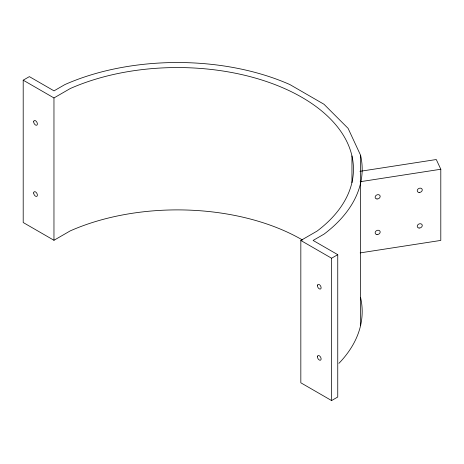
<?xml version="1.0" encoding="UTF-8"?>
<svg xmlns="http://www.w3.org/2000/svg" width="464" height="464" viewBox="0 0 464 464"><rect width="100%" height="100%" fill="white"/><g stroke="black" fill="none" stroke-linecap="round" stroke-linejoin="round"><path stroke-width="0.7" d="M302.522 240.027A176.065 101.651 0 0 0 70.215 230.898L53.963 240.277L23.2 222.517L23.2 80.185L29.365 76.624L54.015 90.857L64.908 84.57A184.782 106.685 0 0 1 289.884 84.57L323.994 104.261L348.11 128.383L360.598 155.283L360.598 325.467M23.2 80.185L53.963 97.945L70.215 88.56A176.065 101.651 0 0 1 301.89 97.33A176.065 101.651 0 0 1 317.074 231.089L300.829 240.468L300.829 382.8L331.592 400.565L337.751 397.004L337.751 254.672L313.101 240.439L323.994 234.152A184.782 106.685 0 0 0 360.598 155.283M300.829 240.468L331.592 258.228L337.751 254.672M359.948 171.338L436.288 159.529L440.8 169.25L440.8 240.416L360.174 252.892M360.174 181.726L440.8 169.25M351.956 155.939L351.956 182.671M331.592 258.228L331.592 400.565M53.963 97.945L53.963 240.277M360.598 297.615A184.782 106.685 0 0 1 338.917 363.353M317.417 285.627A2.616 1.508 60 0 0 320.189 289.078A2.616 1.508 60 0 0 320.189 285.383A2.616 1.508 60 0 0 317.417 285.627M317.417 356.799A2.616 1.508 60 0 0 320.189 360.244A2.616 1.508 60 0 0 320.189 356.549A2.616 1.508 60 0 0 317.417 356.799M33.675 121.817A2.616 1.508 60 0 0 36.453 125.263A2.616 1.508 60 0 0 36.453 121.568A2.616 1.508 60 0 0 33.675 121.817M33.675 192.983A2.616 1.508 60 0 0 36.453 196.434A2.616 1.508 60 0 0 36.453 192.734A2.616 1.508 60 0 0 33.675 192.983M377.006 198.975A2.616 2.065 -24.9 0 0 380.097 195.883A2.616 2.065 -24.9 0 0 375.869 195.576A2.616 2.065 -24.9 0 0 377.006 198.975M377.006 234.558A2.616 2.065 -24.9 0 0 380.097 231.466A2.616 2.065 -24.9 0 0 375.869 231.159A2.616 2.065 -24.9 0 0 377.006 234.558M419.096 228.044A2.616 2.065 -24.9 0 0 422.194 224.953A2.616 2.065 -24.9 0 0 417.965 224.651A2.616 2.065 -24.9 0 0 419.096 228.044M419.096 192.461A2.616 2.065 -24.9 0 0 422.194 189.37A2.616 2.065 -24.9 0 0 417.965 189.063A2.616 2.065 -24.9 0 0 419.096 192.461"/></g></svg>
